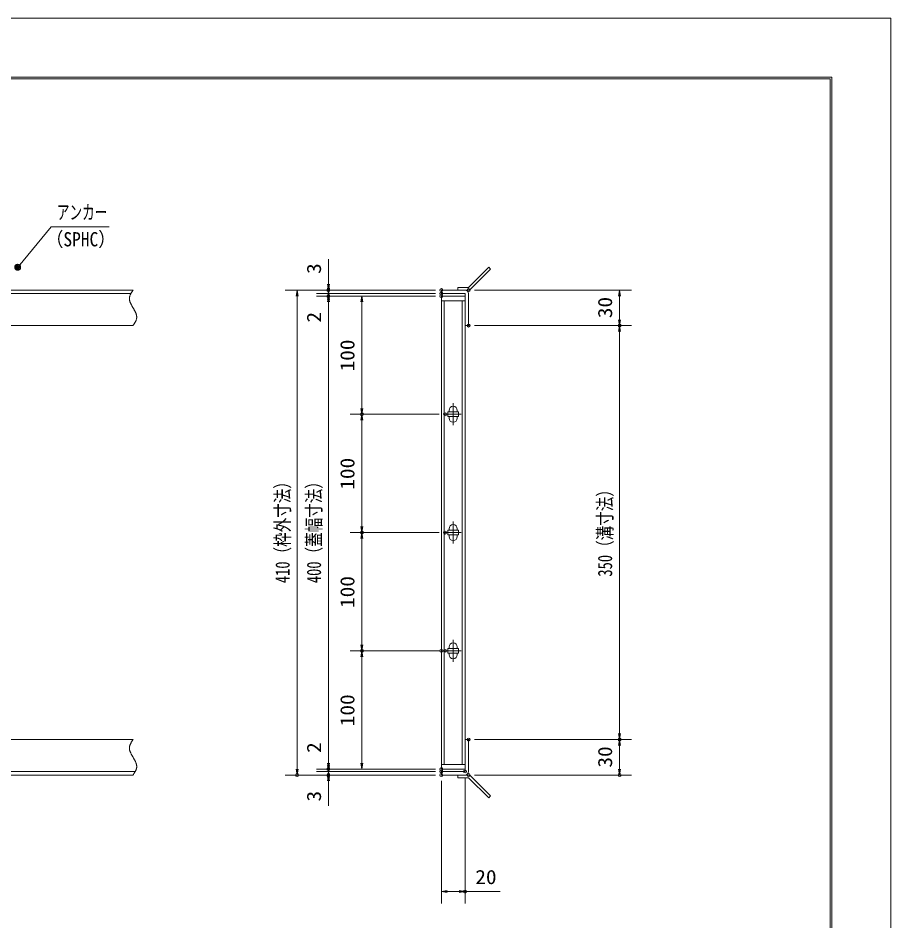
# Model space of a CAD drawing. Units: millimetres, scale not verified. Extents: x -1050 to 1050, y -742 to 742.
# Drawn here: x 312 to 1050, y -21 to 742 of the extents above; entities that cross this region are included whole.
import ezdxf
from ezdxf.enums import TextEntityAlignment as Align

# ---------------------------------------------------------------- set-up
doc = ezdxf.new("R2010")
doc.units = ezdxf.units.MM
doc.header["$LTSCALE"] = 5
doc.header["$PDMODE"] = 32
doc.header["$PDSIZE"] = 2.5
doc.linetypes.add('CHAIN1', pattern=[8, 5, -1, 1, -1])
doc.linetypes.add('DOUBLE_CHAIN1', pattern=[8.8, 5, -1, 0.6, -0.6, 0.6, -1])
for name, color, linetype, lineweight in [('0-0_7-図\u3000枠', 4, 'Continuous', 9), ('0-1_アンカー', 7, 'Continuous', 9), ('0-2_枠', 7, 'Continuous', 9), ('0-3_寸法注釈', 2, 'Continuous', 9), ('0-4_0', 2, 'Continuous', 9), ('0-5_DEFPOINTS', 134, 'Continuous', 9), ('0-6_蓋', 5, 'Continuous', 9), ('0-8_想像線', 134, 'DOUBLE_CHAIN1', 9), ('0-9_中心線', 6, 'CHAIN1', 9)]:
    doc.layers.add(name, color=color, linetype=linetype, lineweight=lineweight)
doc.styles.add('ＭＳ ゴシック', font='')
doc.styles.get('ＭＳ ゴシック').set_extended_font_data('MS Gothic')

# ---------------------------------------------------------------- blocks, each defined once
blk = doc.blocks.new('_OPEN')
at = {"layer": '0-4_0'}
blk.add_line((0, 0), (-5, 0), dxfattribs=at)
blk.add_lwpolyline([(-5, 0.833), (0, 0), (-5, -0.833)], dxfattribs=at)
blk = doc.blocks.new('A$C4F066A7F')
at = {"layer": '0-1_アンカー'}
for p, q in [((0, 96.52), (45.24, 96.52)), ((0, 85.02), (0, 96.52)), ((0, 85.02), (45.24, 85.02)), ((130.26, 0), (45.24, 85.02)), ((138.39, 8.13), (53.37, 93.15)), ((138.39, 8.13), (130.26, 0))]:
    blk.add_line(p, q, dxfattribs=at)
blk.add_arc((45.24, 85.02), 11.5, 45, 90, dxfattribs=at)
blk = doc.blocks.new('A$C6EB770D1')
at = {"layer": '0-1_アンカー'}
for p, q in [((130.257, 96.52), (45.237, 11.5)), ((138.388, 88.388), (53.368, 3.368)), ((138.388, 88.388), (130.257, 96.52)), ((0, 11.5), (45.237, 11.5)), ((0, 11.5), (0, 0)), ((0, 0), (45.237, 0))]:
    blk.add_line(p, q, dxfattribs=at)
blk.add_arc((45.237, 11.5), 11.5, 270, 315, dxfattribs=at)
blk = doc.blocks.new('_Dot')
at = {"layer": '0-4_0'}
for p, q in [((-2.5, 0), (-5, 0)), ((2.445, 0.5), (-2.445, 0.5)), ((1.997, 1.5), (-1.997, 1.5)), ((2.289, -0.995), (-2.289, -0.995)), ((1.499, -1.995), (-1.499, -1.995))]:
    blk.add_line(p, q, dxfattribs=at)
for points in [[(2.5, 0), (2.48, 0.313), (2.421, 0.622), (2.324, 0.92), (2.191, 1.204), (2.023, 1.469), (1.822, 1.711), (1.594, 1.926), (1.34, 2.111), (1.064, 2.262), (0.773, 2.378), (0.468, 2.456), (0.157, 2.495), (-0.157, 2.495), (-0.468, 2.456), (-0.773, 2.378), (-1.064, 2.262), (-1.34, 2.111), (-1.594, 1.926), (-1.822, 1.711), (-2.023, 1.469), (-2.191, 1.204), (-2.324, 0.92), (-2.421, 0.622), (-2.48, 0.313), (-2.5, 0), (0, 0)], [(-2.5, 0), (-2.48, -0.313), (-2.421, -0.622), (-2.324, -0.92), (-2.191, -1.204), (-2.023, -1.469), (-1.822, -1.711), (-1.594, -1.926), (-1.34, -2.111), (-1.064, -2.262), (-0.773, -2.378), (-0.468, -2.456), (-0.157, -2.495), (0.157, -2.495), (0.468, -2.456), (0.773, -2.378), (1.064, -2.262), (1.34, -2.111), (1.594, -1.926), (1.822, -1.711), (2.023, -1.469), (2.191, -1.204), (2.324, -0.92), (2.421, -0.622), (2.48, -0.313), (2.5, 0), (0, 0)]]:
    blk.add_lwpolyline(points, close=True, dxfattribs=at)

msp = doc.modelspace()

# ---------------------------------------------------------------- linework, layer by layer
at = {"layer": '0-0_7-図\u3000枠'}
for p in [(-973.75, 691.25), (998.75, -691.25)]:
    msp.add_line(p, (998.75, 691.25), dxfattribs=at)
msp.add_lwpolyline([(-975, 692.5), (1000, 692.5), (1000, -692.5)], dxfattribs=at)
at = {"layer": '0-2_枠'}
for p, q in [((-795.45, 512.475), (409.55, 512.475)), ((670.063, 512.475), (690.063, 512.475)), ((670.063, 509.475), (670.063, 512.475)), ((-792.45, 509.475), (407.714, 509.475)), ((690.063, 509.475), (670.063, 509.475)), ((690.063, 482.475), (690.063, 509.475)), ((693.063, 482.475), (693.063, 509.475)), ((204.55, 482.475), (409.55, 482.475)), ((690.063, 482.475), (693.063, 482.475)), ((204.55, 132.475), (409.55, 132.475)), ((690.063, 132.475), (690.063, 105.475)), ((690.063, 132.475), (693.063, 132.475)), ((693.063, 132.475), (693.063, 105.475)), ((-795.45, 102.475), (409.55, 102.475)), ((-792.45, 105.475), (411.386, 105.475)), ((690.063, 105.475), (670.063, 105.475)), ((670.063, 105.475), (670.063, 102.475)), ((670.063, 102.475), (690.063, 102.475))]:
    msp.add_line(p, q, dxfattribs=at)
for centre, start, end in [((690.063, 509.475), 0, 90), ((690.063, 105.475), 270, 0)]:
    msp.add_arc(centre, 3, start, end, dxfattribs=at)
at = {"layer": '0-3_寸法注釈'}
for p, q in [((574.681, 517.475), (574.681, 538.588)), ((574.681, 514.475), (574.681, 519.475)), ((665.063, 512.475), (538.149, 512.475)), ((665.063, 512.475), (564.681, 512.475)), ((574.681, 509.475), (574.681, 512.475)), ((698.11, 512.475), (830.677, 512.475)), ((548.149, 507.475), (548.149, 107.475)), ((665.063, 509.475), (564.681, 509.475)), ((665.063, 509.475), (564.681, 509.475)), ((665.063, 507.475), (564.681, 507.475)), ((665.063, 507.475), (564.681, 507.475)), ((574.681, 509.475), (574.681, 507.475)), ((574.681, 504.475), (574.681, 499.475)), ((665.063, 507.475), (592.943, 507.475)), ((820.677, 507.475), (820.677, 487.475)), ((574.681, 502.475), (574.681, 112.475)), ((574.681, 502.475), (574.681, 481.362)), ((602.943, 502.475), (602.943, 412.475)), ((698.11, 482.475), (830.677, 482.475)), ((698.11, 482.475), (830.677, 482.475)), ((820.677, 477.475), (820.677, 137.475)), ((668.253, 407.475), (592.943, 407.475)), ((668.253, 407.475), (592.943, 407.475)), ((602.943, 402.475), (602.943, 312.475)), ((668.253, 307.475), (592.943, 307.475)), ((668.253, 307.475), (592.943, 307.475)), ((602.943, 212.475), (602.943, 302.475)), ((665.063, 207.475), (592.943, 207.475)), ((668.253, 207.475), (592.943, 207.475)), ((602.943, 112.475), (602.943, 202.475)), ((574.681, 112.475), (574.681, 133.588)), ((698.063, 132.475), (830.677, 132.475)), ((698.063, 132.475), (830.677, 132.475)), ((820.677, 127.475), (820.677, 107.475)), ((574.681, 110.475), (574.681, 115.475)), ((665.063, 107.475), (564.681, 107.475)), ((665.063, 107.475), (564.681, 107.475)), ((574.681, 105.475), (574.681, 107.475)), ((665.063, 107.475), (592.943, 107.475)), ((665.063, 102.475), (538.149, 102.475)), ((665.063, 105.475), (564.681, 105.475)), ((665.063, 105.475), (564.681, 105.475)), ((665.063, 102.475), (564.681, 102.475)), ((574.681, 105.475), (574.681, 102.475)), ((574.681, 100.475), (574.681, 95.475)), ((690.063, 100.475), (690.063, -6.047)), ((698.11, 102.475), (830.677, 102.475)), ((574.681, 97.475), (574.681, 76.362)), ((670.063, 97.475), (670.063, -6.047)), ((675.063, 3.953), (685.063, 3.953)), ((690.063, 3.953), (719.909, 3.953))]:
    msp.add_line(p, q, dxfattribs=at)
msp.add_lwpolyline([(389.478, 565.968), (340.425, 565.968), (312.702, 532.538)], dxfattribs=at)
at = {"layer": '0-5_DEFPOINTS'}
msp.add_lwpolyline([(-1050, -742.5), (-1050, 742.5), (1050, 742.5), (1050, -742.5)], close=True, dxfattribs=at)
for p in [(574.681, 512.475), (670.063, 512.475), (670.063, 512.475), (693.11, 512.475), (574.681, 507.475), (670.063, 509.475), (670.063, 507.475), (670.063, 507.475), (693.11, 482.475), (820.677, 482.475), (602.943, 407.475), (673.253, 407.475), (602.943, 307.475), (602.943, 307.475), (673.253, 307.475), (673.253, 307.475), (602.943, 207.475), (670.063, 207.475), (673.253, 207.475), (693.063, 132.475), (820.677, 132.475), (574.681, 107.475), (670.063, 107.475), (670.063, 107.475), (548.149, 102.475), (574.681, 102.475), (670.063, 105.475), (670.063, 105.475), (670.063, 102.475), (670.063, 102.475), (690.063, 105.475), (693.11, 102.475), (820.677, 102.475), (690.063, 3.953)]:
    msp.add_point(p, dxfattribs=at)
at = {"layer": '0-6_蓋'}
for p, q in [((670.063, 507.475), (670.063, 107.475)), ((670.063, 507.475), (690.063, 507.475)), ((690.063, 507.475), (690.063, 107.475)), ((690.063, 503.475), (670.063, 503.475)), ((672.563, 111.475), (672.563, 503.475)), ((687.563, 111.475), (687.563, 503.475)), ((684.563, 409.475), (675.563, 409.475)), ((675.563, 409.475), (675.563, 405.475)), ((684.563, 405.475), (675.563, 405.475)), ((676.563, 410.725), (676.563, 409.475)), ((676.563, 405.475), (676.563, 404.225)), ((683.563, 410.725), (683.563, 409.475)), ((683.563, 405.475), (683.563, 404.225)), ((684.563, 409.475), (684.563, 405.475)), ((684.563, 309.475), (675.563, 309.475)), ((675.563, 309.475), (675.563, 305.475)), ((684.563, 305.475), (675.563, 305.475)), ((676.563, 310.725), (676.563, 309.475)), ((676.563, 305.475), (676.563, 304.225)), ((683.563, 310.725), (683.563, 309.475)), ((683.563, 305.475), (683.563, 304.225)), ((684.563, 309.475), (684.563, 305.475)), ((684.563, 209.475), (675.563, 209.475)), ((675.563, 209.475), (675.563, 205.475)), ((676.563, 210.725), (676.563, 209.475)), ((683.563, 210.725), (683.563, 209.475)), ((684.563, 209.475), (684.563, 205.475)), ((684.563, 205.475), (675.563, 205.475)), ((676.563, 205.475), (676.563, 204.225)), ((683.563, 205.475), (683.563, 204.225)), ((670.063, 111.475), (690.063, 111.475)), ((690.063, 107.475), (670.063, 107.475))]:
    msp.add_line(p, q, dxfattribs=at)
for centre, start, end in [((680.063, 410.725), 0, 180), ((680.063, 404.225), 180, 0), ((680.063, 310.725), 0, 180), ((680.063, 304.225), 180, 0), ((680.063, 210.725), 0, 180), ((680.063, 204.225), 180, 0)]:
    msp.add_arc(centre, 3.5, start, end, dxfattribs=at)
at = {"layer": '0-6_蓋', "color": 7}
for p in [(670.063, 507.475), (670.063, 107.475)]:
    msp.add_point(p, dxfattribs=at)
at = {"layer": '0-8_想像線'}
for points in [[(409.55, 512.475), (409.359, 512.182), (409.169, 511.888), (408.98, 511.595), (408.792, 511.301), (408.608, 511.007), (408.427, 510.714), (408.249, 510.42), (408.076, 510.126), (407.909, 509.831), (407.747, 509.537), (407.592, 509.242), (407.443, 508.947), (407.303, 508.652), (407.171, 508.357), (407.048, 508.061), (406.935, 507.765), (406.832, 507.468), (406.741, 507.172), (406.661, 506.874), (406.593, 506.577), (406.538, 506.279), (406.497, 505.98), (406.47, 505.681), (406.458, 505.381), (406.46, 505.081), (406.476, 504.781), (406.505, 504.48), (406.547, 504.178), (406.601, 503.876), (406.666, 503.574), (406.743, 503.272), (406.829, 502.969), (406.926, 502.665), (407.032, 502.362), (407.147, 502.058), (407.27, 501.753), (407.401, 501.449), (407.538, 501.144), (407.683, 500.839)], [(407.683, 500.839), (407.833, 500.534), (407.989, 500.229), (408.15, 499.923), (408.316, 499.617), (408.485, 499.312), (408.657, 499.006), (408.833, 498.7), (409.01, 498.394), (409.189, 498.087), (409.369, 497.781), (409.55, 497.475)], [(411.417, 494.111), (411.267, 494.416), (411.111, 494.721), (410.95, 495.027), (410.784, 495.333), (410.615, 495.638), (410.443, 495.944), (410.267, 496.25), (410.09, 496.556), (409.911, 496.863), (409.731, 497.169), (409.55, 497.475)], [(409.55, 482.475), (409.741, 482.768), (409.931, 483.062), (410.12, 483.355), (410.308, 483.649), (410.492, 483.943), (410.673, 484.236), (410.851, 484.53), (411.024, 484.824), (411.191, 485.119), (411.353, 485.413), (411.508, 485.708), (411.657, 486.003), (411.797, 486.298), (411.929, 486.593), (412.052, 486.889), (412.165, 487.185), (412.268, 487.481), (412.359, 487.778), (412.439, 488.076), (412.507, 488.373), (412.562, 488.671), (412.603, 488.97), (412.63, 489.269), (412.642, 489.569), (412.64, 489.869), (412.624, 490.169), (412.595, 490.47), (412.553, 490.772), (412.499, 491.074), (412.434, 491.376), (412.357, 491.678), (412.271, 491.981), (412.174, 492.285), (412.068, 492.588), (411.953, 492.892), (411.83, 493.197), (411.699, 493.501), (411.562, 493.806), (411.417, 494.111)], [(409.55, 132.475), (409.359, 132.182), (409.169, 131.888), (408.98, 131.595), (408.792, 131.301), (408.608, 131.007), (408.427, 130.714), (408.249, 130.42), (408.076, 130.126), (407.909, 129.831), (407.747, 129.537), (407.592, 129.242), (407.443, 128.947), (407.303, 128.652), (407.171, 128.357), (407.048, 128.061), (406.935, 127.765), (406.832, 127.468), (406.741, 127.172), (406.661, 126.874), (406.593, 126.577), (406.538, 126.279), (406.497, 125.98), (406.47, 125.681), (406.458, 125.381), (406.46, 125.081), (406.476, 124.781), (406.505, 124.48), (406.547, 124.178), (406.601, 123.876), (406.666, 123.574), (406.743, 123.272), (406.829, 122.969), (406.926, 122.665), (407.032, 122.362), (407.147, 122.058), (407.27, 121.753), (407.401, 121.449), (407.538, 121.144), (407.683, 120.839)], [(407.683, 120.839), (407.833, 120.534), (407.989, 120.229), (408.15, 119.923), (408.316, 119.617), (408.485, 119.312), (408.657, 119.006), (408.833, 118.7), (409.01, 118.394), (409.189, 118.087), (409.369, 117.781), (409.55, 117.475)], [(411.417, 114.111), (411.267, 114.416), (411.111, 114.721), (410.95, 115.027), (410.784, 115.333), (410.615, 115.638), (410.443, 115.944), (410.267, 116.25), (410.09, 116.556), (409.911, 116.863), (409.731, 117.169), (409.55, 117.475)], [(409.55, 102.475), (409.741, 102.768), (409.931, 103.062), (410.12, 103.355), (410.308, 103.649), (410.492, 103.943), (410.673, 104.236), (410.851, 104.53), (411.024, 104.824), (411.191, 105.119), (411.353, 105.413), (411.508, 105.708), (411.657, 106.003), (411.797, 106.298), (411.929, 106.593), (412.052, 106.889), (412.165, 107.185), (412.268, 107.481), (412.359, 107.778), (412.439, 108.076), (412.507, 108.373), (412.562, 108.671), (412.603, 108.97), (412.63, 109.269), (412.642, 109.569), (412.64, 109.869), (412.624, 110.169), (412.595, 110.47), (412.553, 110.772), (412.499, 111.074), (412.434, 111.376), (412.357, 111.678), (412.271, 111.981), (412.174, 112.285), (412.068, 112.588), (411.953, 112.892), (411.83, 113.197), (411.699, 113.501), (411.562, 113.806), (411.417, 114.111)]]:
    msp.add_lwpolyline(points, dxfattribs=at)
at = {"layer": '0-9_中心線'}
for p, q in [((680.063, 416.775), (680.063, 398.175)), ((686.872, 407.475), (673.253, 407.475)), ((680.063, 316.775), (680.063, 298.175)), ((686.872, 307.475), (673.253, 307.475)), ((680.063, 216.775), (680.063, 198.175)), ((686.872, 207.475), (673.253, 207.475))]:
    msp.add_line(p, q, dxfattribs=at)

# ---------------------------------------------------------------- block references
at = {"layer": '0-1_アンカー', "xscale": 0.2, "yscale": 0.2}
for name, p in [('A$C6EB770D1', (684.063, 512.475)), ('A$C4F066A7F', (684.063, 83.171))]:
    msp.add_blockref(name, p, dxfattribs=at)
at = {"layer": '0-3_寸法注釈'}
for name, p, rotation in [('_Dot', (312.05, 531.779), 229.33113), ('_OPEN', (548.149, 512.475), 90), ('_OPEN', (574.681, 512.475), 270), ('_OPEN', (574.681, 509.475), 270), ('_OPEN', (820.677, 512.475), 90), ('_OPEN', (574.681, 509.475), 90), ('_OPEN', (574.681, 507.475), 90), ('_OPEN', (574.681, 507.475), 90), ('_OPEN', (602.943, 507.475), 90), ('_OPEN', (820.677, 482.475), 270), ('_OPEN', (820.677, 482.475), 90), ('_OPEN', (602.943, 407.475), 270), ('_OPEN', (602.943, 407.475), 90), ('_OPEN', (602.943, 307.475), 270), ('_OPEN', (602.943, 307.475), 90), ('_OPEN', (602.943, 207.475), 270), ('_OPEN', (602.943, 207.475), 90), ('_OPEN', (820.677, 132.475), 270), ('_OPEN', (820.677, 132.475), 90), ('_OPEN', (548.149, 102.475), 270), ('_OPEN', (574.681, 107.475), 270), ('_OPEN', (574.681, 107.475), 270), ('_OPEN', (574.681, 105.475), 270), ('_OPEN', (602.943, 107.475), 270), ('_OPEN', (820.677, 102.475), 270), ('_OPEN', (574.681, 105.475), 90), ('_OPEN', (574.681, 102.475), 90), ('_OPEN', (670.063, 3.953), 180)]:
    msp.add_blockref(name, p, dxfattribs=dict(at, rotation=rotation))
msp.add_blockref('_OPEN', (690.063, 3.953), dxfattribs=at)

# ---------------------------------------------------------------- texts
at = {"layer": '0-3_寸法注釈', "color": 7, "style": 'ＭＳ ゴシック'}
for s, width, p in [('アンカー', 0.65, (345.202, 568.655)), ('（SPHC）', 0.9, (335.929, 545.865)), ('20', 1.1, (698.753, 6.64))]:
    msp.add_text(s, height=12.02, dxfattribs=dict(at, width=width)).set_placement(p, align=Align.BOTTOM_LEFT)
for s, height, width, p in [('3', 12.02, 1.1, (571.994, 526.165)), ('30', 12.02, 1.1, (817.99, 488.742)), ('2', 12.02, 1.1, (571.994, 485.052)), ('100', 12.02, 1.1, (600.256, 443.72)), ('100', 12.02, 1.1, (600.256, 343.72)), ('410（枠外寸法）', 12.02, 0.75, (545.462, 264.682)), ('400（蓋幅寸法）', 12.02, 0.75, (571.994, 264.682)), ('350（溝寸法）', 12.03, 0.75, (817.99, 270.184)), ('100', 12.02, 1.1, (600.256, 243.72)), ('100', 12.02, 1.1, (600.256, 143.72)), ('2', 12.02, 1.1, (571.994, 121.165)), ('30', 12.02, 1.1, (817.99, 108.742)), ('3', 12.02, 1.1, (571.994, 80.052))]:
    msp.add_text(s, height=height, rotation=90, dxfattribs=dict(at, width=width)).set_placement(p, align=Align.BOTTOM_LEFT)

doc.saveas('drawing.dxf')
